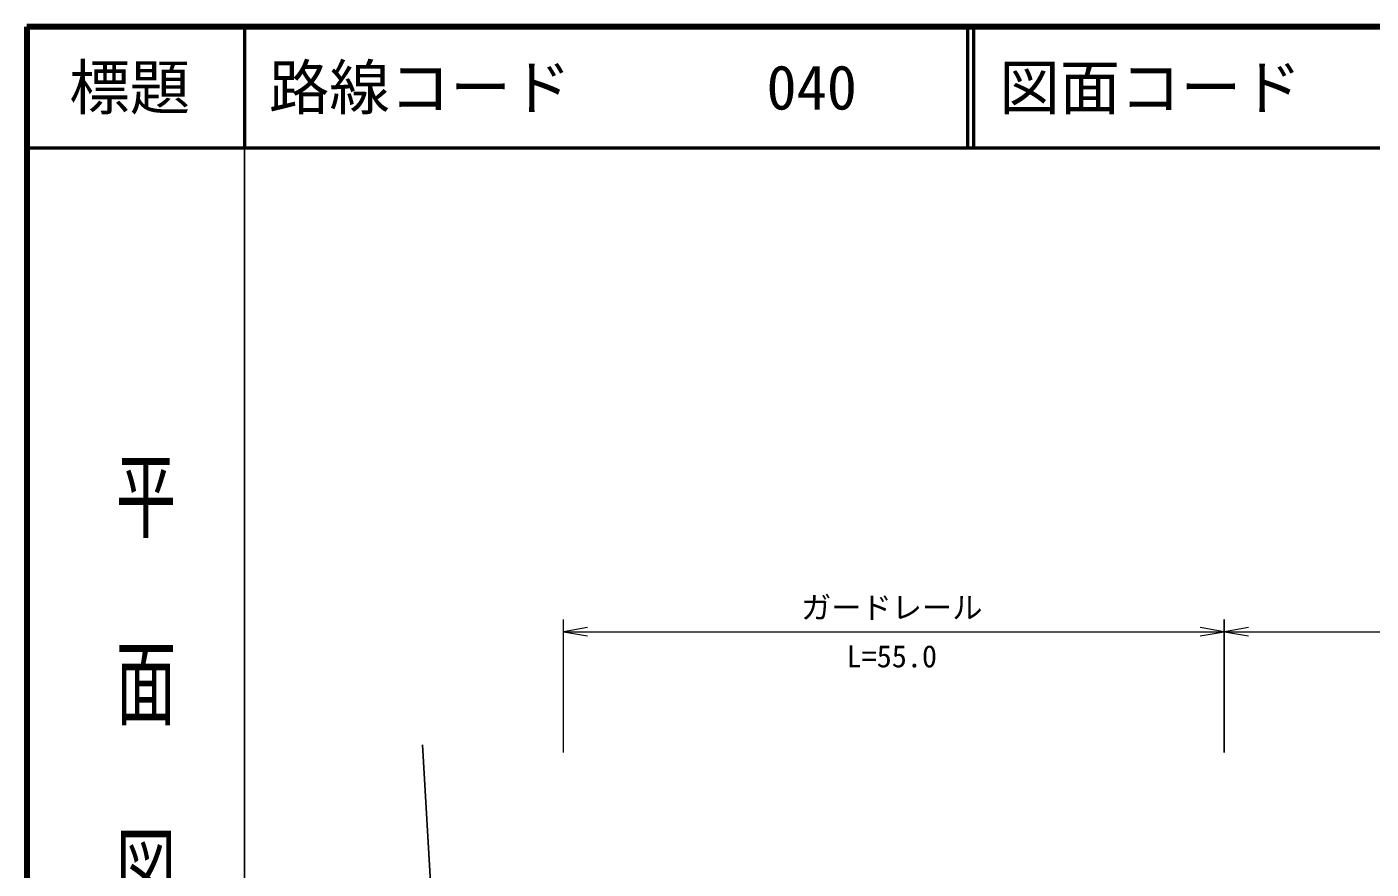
# Model space of a CAD drawing. Units: millimetres, scale not verified. Extents: x 40000 to 680000, y 20000 to 380000.
# Drawn here: x 40000 to 151128, y 310370 to 380000 of the extents above; entities that cross this region are included whole.
import ezdxf
from ezdxf.enums import TextEntityAlignment as Align

# ---------------------------------------------------------------- set-up
doc = ezdxf.new("R2010")
doc.units = ezdxf.units.MM
doc.header["$LTSCALE"] = 1000
for name, color, linetype, lineweight in [('M-BMK-OTRS', 5, 'Continuous', 25), ('M-STR-HTXT', 7, 'Continuous', 13), ('M-TTL', 2, 'Continuous', 140), ('M-TTL-BAND', 7, 'Continuous', 25), ('M-TTL-LINE', 7, 'Continuous', 50)]:
    doc.layers.add(name, color=color, linetype=linetype, lineweight=lineweight)
doc.layers.add('M-TTL-TXT', color=7, linetype='Continuous')
doc.styles.add('@ＭＳ ゴシック', font='')
doc.styles.add('ＭＳ ゴシック', font='')
doc.styles.get('@ＭＳ ゴシック').set_extended_font_data('@MS Gothic')
doc.styles.get('ＭＳ ゴシック').set_extended_font_data('MS Gothic')

# ---------------------------------------------------------------- blocks, each defined once
blk = doc.blocks.new('open_arrow')
at = {"color": 0, "linetype": 'Continuous', "lineweight": -2}
blk.add_lwpolyline([(7.5, 1.25), (0, 0), (7.5, -1.25)], dxfattribs=at)

msp = doc.modelspace()

# ---------------------------------------------------------------- linework, layer by layer
at = {"layer": 'M-BMK-OTRS'}
msp.add_line((75022, 280725), (72702, 320658), dxfattribs=at)
at = {"layer": 'M-STR-HTXT'}
for p, q in [((84355, 320000), (84355, 331000)), ((138987, 320000), (138987, 331000)), ((139000, 320000), (139000, 331000)), ((84355, 330000), (138987, 330000)), ((139000, 330000), (174000, 330000))]:
    msp.add_line(p, q, dxfattribs=at)
at = {"layer": 'M-TTL'}
for p, q in [((40000, 380000), (40000, 20000)), ((680000, 380000), (40000, 380000))]:
    msp.add_line(p, q, dxfattribs=at)
at = {"layer": 'M-TTL-BAND'}
msp.add_line((58000, 370000), (58000, 20000), dxfattribs=at)
at = {"layer": 'M-TTL-LINE'}
for p, q in [((58000, 380000), (58000, 370000)), ((117750, 380000), (117750, 370000)), ((118250, 380000), (118250, 370000)), ((40000, 370000), (680000, 370000))]:
    msp.add_line(p, q, dxfattribs=at)

# ---------------------------------------------------------------- block references
at = {"layer": 'M-STR-HTXT', "xscale": 267, "yscale": 267}
for p in [(84355, 330000), (139000, 330000)]:
    msp.add_blockref('open_arrow', p, dxfattribs=at)
at = {"layer": 'M-STR-HTXT', "xscale": 267, "yscale": 267, "rotation": 180}
msp.add_blockref('open_arrow', (138987, 330000), dxfattribs=at)

# ---------------------------------------------------------------- texts
at = {"layer": 'M-STR-HTXT', "style": 'ＭＳ ゴシック'}
msp.add_text('ガードレール', height=1833, dxfattribs=at).set_placement((111500, 332000), align=Align.MIDDLE_CENTER)
msp.add_text('L=55.0', height=1833, dxfattribs=at).set_placement((111500, 326500), align=Align.BOTTOM_CENTER)
at = {"layer": 'M-TTL-BAND', "style": '@ＭＳ ゴシック', "width": 1.55}
msp.add_text('平  面  図', height=3666, rotation=270, dxfattribs=at).set_placement((49777, 306475), align=Align.MIDDLE_RIGHT)
at = {"layer": 'M-TTL-TXT', "style": 'ＭＳ ゴシック'}
msp.add_text('標題', height=3666, dxfattribs=at).set_placement((48500, 375000), align=Align.MIDDLE_CENTER)
for s, p in [('路線コード', (60000, 375000)), ('040', (101142, 375000)), ('図面コード', (120380, 375000))]:
    msp.add_text(s, height=3666, dxfattribs=at).set_placement(p, align=Align.MIDDLE_LEFT)

doc.saveas('drawing.dxf')
